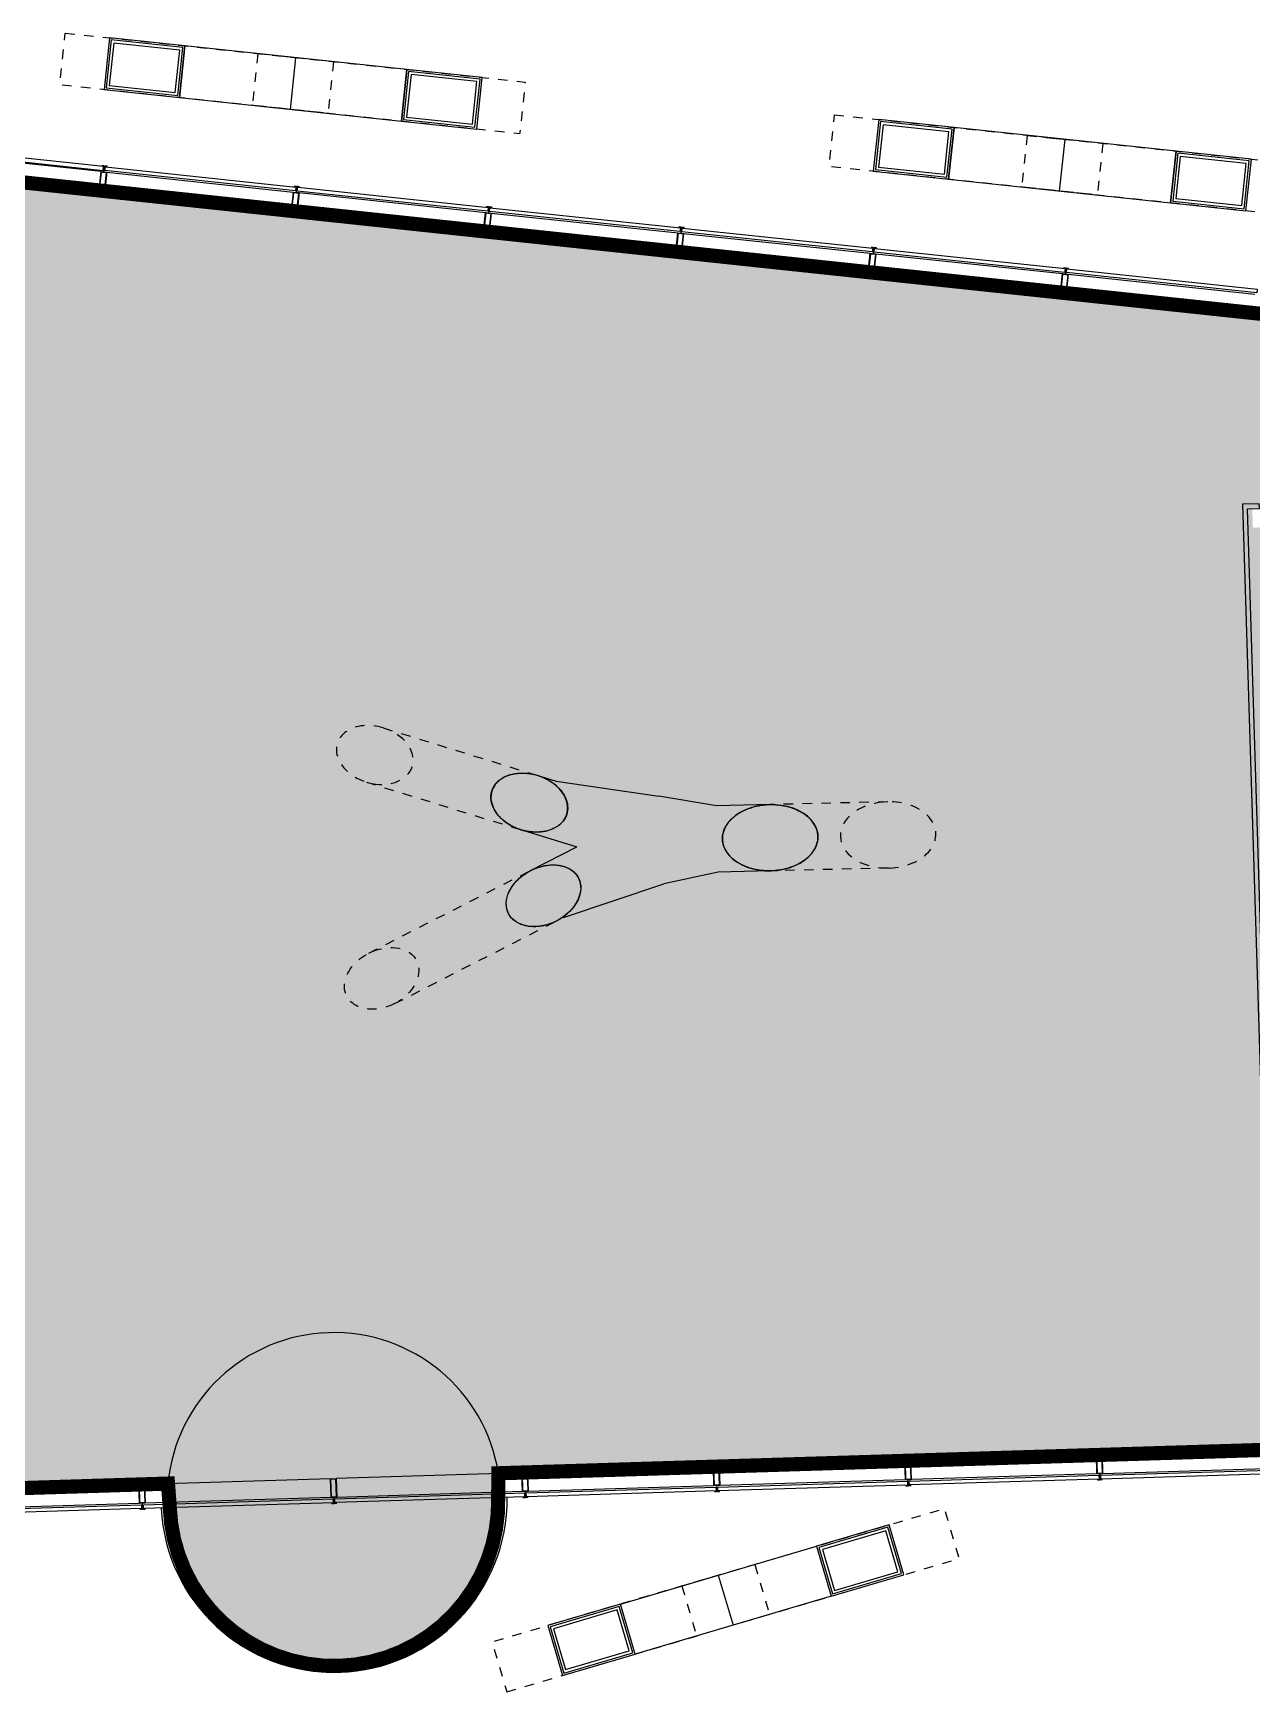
# Model space of a CAD drawing. Header units: metres. Extents: x 603172.4 to 603269.3, y 133210.7 to 133267.1.
# Drawn here: x 603232.15 to 603245.03, y 133248.13 to 133265.66 of the extents above; entities that cross this region are included whole.
import ezdxf

# ---------------------------------------------------------------- set-up
doc = ezdxf.new("R2010")
doc.units = ezdxf.units.M
for name, pattern in [('AXES', [2, 1.25, -0.25, 0.25, -0.25]), ('DGN Style 1', [0.0601, 0.0001, -0.06]), ('DGN Style 2', [0.1, 0.06, -0.04]), ('DGN Style 4', [0.1601, 0.08, -0.04, 0.0001, -0.04])]:
    doc.linetypes.add(name, pattern=pattern)
doc.layers.add('GEX_BAT_Archi', color=251, linetype='Continuous')
doc.layers.add('GEX_EDS_sdp_1-bureau', color=1, linetype='AXES', true_color=0xff0000)
doc.layers.add('GEX_EDS_sdp_2-tremie', color=7, linetype='Continuous', true_color=0xffff7f)

# ---------------------------------------------------------------- blocks, each defined once
blk = doc.blocks.new('CBP_SHG_FAC_mur rideau_S')
at = {"layer": 'GEX_BAT_Archi', "ltscale": 120}
for p, q in [((-0.03, 0), (-1.995, 0)), ((-0.03, -0.2), (-1.995, -0.2))]:
    blk.add_line(p, q, dxfattribs=at)
at = {"layer": 'GEX_BAT_Archi', "linetype": 'Continuous'}
blk.add_line((0.005, -0.262), (-0.005, -0.262), dxfattribs=at)
at = {"layer": 'GEX_BAT_Archi', "linetype": 'DGN Style 4'}
blk.add_line((0, -0.258), (0, -0.2), dxfattribs=at)
at = {"layer": 'GEX_BAT_Archi', "ltscale": 120, "flags": 128}
for points in [[(0.03, 0), (0.03, -0.2), (-0.03, -0.2), (-0.03, 0), (0.03, 0)], [(0.025, -0.005), (0.025, -0.195), (-0.025, -0.195), (-0.025, -0.005), (0.025, -0.005)]]:
    blk.add_lwpolyline(points, close=True, dxfattribs=at)
at = {"layer": 'GEX_BAT_Archi', "linetype": 'Continuous', "flags": 128}
blk.add_lwpolyline([(-2.015, -0.215), (-0.01, -0.215), (-0.01, -0.255), (-2.015, -0.255), (-2.015, -0.215)], close=True, dxfattribs=at)
at = {"layer": 'GEX_BAT_Archi', "flags": 128}
blk.add_lwpolyline([(-0.005, -0.26), (-0.005, -0.258), (0.005, -0.258), (0.005, -0.26), (0.005, -0.262), (0.008, -0.262), (0.028, -0.262), (0.028, -0.26), (0.008, -0.26), (0.008, -0.258), (0.008, -0.256), (-0.008, -0.256), (-0.008, -0.258), (-0.008, -0.26), (-0.028, -0.26), (-0.028, -0.262), (-0.008, -0.262), (-0.005, -0.262), (-0.005, -0.26)], close=True, dxfattribs=at)
blk = doc.blocks.new('CBP_SHG_FAC_mur rideau_S_1')
at = {"layer": 'GEX_BAT_Archi', "ltscale": 120}
for p, q in [((0.07, 0), (-2.025, 0)), ((0.07, -0.2), (-2.025, -0.2))]:
    blk.add_line(p, q, dxfattribs=at)
at = {"layer": 'GEX_BAT_Archi', "linetype": 'Continuous'}
blk.add_line((0.106, -0.262), (0.095, -0.262), dxfattribs=at)
at = {"layer": 'GEX_BAT_Archi', "linetype": 'DGN Style 4'}
blk.add_line((0.1, -0.258), (0.1, -0.2), dxfattribs=at)
at = {"layer": 'GEX_BAT_Archi', "ltscale": 120, "flags": 128}
for points in [[(0.13, 0), (0.13, -0.2), (0.07, -0.2), (0.07, 0), (0.13, 0)], [(0.125, -0.005), (0.125, -0.195), (0.075, -0.195), (0.075, -0.005), (0.125, -0.005)]]:
    blk.add_lwpolyline(points, close=True, dxfattribs=at)
at = {"layer": 'GEX_BAT_Archi', "linetype": 'Continuous', "flags": 128}
blk.add_lwpolyline([(-2.045, -0.215), (0.09, -0.215), (0.09, -0.255), (-2.045, -0.255), (-2.045, -0.215)], close=True, dxfattribs=at)
at = {"layer": 'GEX_BAT_Archi', "flags": 128}
blk.add_lwpolyline([(0.095, -0.26), (0.095, -0.258), (0.106, -0.258), (0.106, -0.26), (0.106, -0.262), (0.108, -0.262), (0.128, -0.262), (0.128, -0.26), (0.108, -0.26), (0.108, -0.258), (0.108, -0.256), (0.092, -0.256), (0.092, -0.258), (0.092, -0.26), (0.072, -0.26), (0.072, -0.262), (0.092, -0.262), (0.095, -0.262), (0.095, -0.26)], close=True, dxfattribs=at)
blk = doc.blocks.new('CBP_SHG_FAC_mur rideau_N')
at = {"layer": 'GEX_BAT_Archi', "linetype": 'Continuous'}
for p, q in [((-0.005, 0.262), (0.005, 0.262)), ((2.034, 0.255), (2.034, 0.215))]:
    blk.add_line(p, q, dxfattribs=at)
at = {"layer": 'GEX_BAT_Archi', "linetype": 'DGN Style 4'}
blk.add_line((0, 0.258), (0, 0.2), dxfattribs=at)
at = {"layer": 'GEX_BAT_Archi', "ltscale": 120}
for p, q in [((0.03, 0.2), (2.014, 0.2)), ((0.03, 0), (2.014, 0))]:
    blk.add_line(p, q, dxfattribs=at)
at = {"layer": 'GEX_BAT_Archi', "ltscale": 120, "flags": 128}
for points in [[(-0.03, 0), (-0.03, 0.2), (0.03, 0.2), (0.03, 0), (-0.03, 0)], [(-0.025, 0.005), (-0.025, 0.195), (0.025, 0.195), (0.025, 0.005), (-0.025, 0.005)]]:
    blk.add_lwpolyline(points, close=True, dxfattribs=at)
at = {"layer": 'GEX_BAT_Archi', "flags": 128}
blk.add_lwpolyline([(0.005, 0.26), (0.005, 0.258), (-0.005, 0.258), (-0.005, 0.26), (-0.005, 0.262), (-0.008, 0.262), (-0.028, 0.262), (-0.028, 0.26), (-0.008, 0.26), (-0.008, 0.258), (-0.008, 0.256), (0.008, 0.256), (0.008, 0.258), (0.008, 0.26), (0.028, 0.26), (0.028, 0.262), (0.008, 0.262), (0.005, 0.262), (0.005, 0.26)], close=True, dxfattribs=at)
at = {"layer": 'GEX_BAT_Archi', "linetype": 'Continuous', "flags": 128}
blk.add_lwpolyline([(2.034, 0.215), (0.01, 0.215), (0.01, 0.255), (2.034, 0.255), (2.034, 0.215)], close=True, dxfattribs=at)

msp = doc.modelspace()

# ---------------------------------------------------------------- hatches: boundary and pattern name
at = {"layer": 'GEX_EDS_sdp_2-tremie'}
h = msp.add_hatch(color=256, dxfattribs=at)
edge = h.paths.add_edge_path()
edge.add_line((603265.703, 133250.959), (603261.362, 133260.941))
edge.add_line((603261.362, 133260.941), (603261.314, 133260.977))
edge.add_line((603261.314, 133260.977), (603231.017, 133264.195))
edge.add_line((603231.017, 133264.195), (603226.982, 133250.126))
edge.add_line((603226.982, 133250.126), (603233.573, 133250.33))
edge.add_line((603233.573, 133250.33), (603233.592, 133250.075))
edge.add_arc((603235.327, 133250.138), 1.737, 182.0932, 361.4429)
edge.add_line((603237.063, 133250.182), (603237.066, 133250.439))
edge.add_line((603237.066, 133250.439), (603245.84, 133250.707))
edge.add_line((603245.84, 133250.707), (603245.851, 133250.348))
edge.add_line((603245.851, 133250.348), (603248.43, 133250.427))
edge.add_line((603248.43, 133250.427), (603248.4, 133251.377))
edge.add_line((603248.4, 133251.377), (603249.19, 133251.401))
edge.add_line((603249.19, 133251.401), (603249.184, 133251.591))
edge.add_line((603249.184, 133251.591), (603249.234, 133251.592))
edge.add_line((603249.234, 133251.592), (603249.2, 133252.692))
edge.add_line((603249.2, 133252.692), (603250.679, 133252.737))
edge.add_line((603250.679, 133252.737), (603250.614, 133254.866))
edge.add_line((603250.614, 133254.866), (603248.115, 133254.789))
edge.add_line((603248.115, 133254.789), (603248.187, 133252.461))
edge.add_line((603248.187, 133252.461), (603245.588, 133252.381))
edge.add_line((603245.588, 133252.381), (603245.575, 133252.8))
edge.add_line((603245.575, 133252.8), (603245.375, 133252.794))
edge.add_line((603245.375, 133252.794), (603245.14, 133260.439))
edge.add_line((603245.14, 133260.439), (603245.04, 133260.436))
edge.add_line((603245.04, 133260.436), (603245.033, 133260.636))
edge.add_line((603245.033, 133260.636), (603245.333, 133260.645))
edge.add_line((603245.333, 133260.645), (603259.289, 133259.163))
edge.add_line((603259.289, 133259.163), (603259.305, 133259.312))
edge.add_line((603259.305, 133259.312), (603259.354, 133259.307))
edge.add_line((603259.354, 133259.307), (603259.449, 133260.202))
edge.add_line((603259.449, 133260.202), (603260.878, 133260.05))
edge.add_line((603260.878, 133260.05), (603264.842, 133250.933))
edge.add_line((603264.842, 133250.933), (603265.703, 133250.959))

# ---------------------------------------------------------------- linework, layer by layer
at = {"layer": 'GEX_BAT_Archi', "linetype": 'Continuous'}
for p, q in [((603234.827, 133265.415), (603235.02, 133265.394)), ((603234.867, 133264.858), (603234.925, 133265.404)), ((603234.962, 133264.847), (603234.768, 133264.868)), ((603242.957, 133264.551), (603243.15, 133264.531)), ((603242.997, 133263.994), (603243.055, 133264.541)), ((603243.092, 133263.984), (603242.899, 133264.004)), ((603239.39, 133249.361), (603239.546, 133248.833))]:
    msp.add_line(p, q, dxfattribs=at)
at = {"layer": 'GEX_BAT_Archi', "ltscale": 120}
for p, q in [((603232.865, 133264.2), (603231.073, 133264.391)), ((603232.844, 133264.001), (603231.017, 133264.195))]:
    msp.add_line(p, q, dxfattribs=at)
at = {"layer": 'GEX_BAT_Archi', "linetype": 'DGN Style 1'}
for p, q in [((603235.848, 133258.319), (603237.483, 133257.815)), ((603235.671, 133257.746), (603237.287, 133257.247)), ((603241.18, 133257.537), (603239.938, 133257.508)), ((603241.196, 133256.837), (603239.938, 133256.808)), ((603235.696, 133255.939), (603237.406, 133256.811)), ((603235.968, 133255.404), (603237.753, 133256.315))]:
    msp.add_line(p, q, dxfattribs=at)
at = {"layer": 'GEX_BAT_Archi', "linetype": 'Continuous', "ltscale": 10}
for p, q in [((603237.483, 133257.815), (603237.675, 133257.756)), ((603237.675, 133257.756), (603238.762, 133257.598)), ((603239.372, 133257.495), (603238.762, 133257.598)), ((603239.938, 133257.508), (603239.372, 133257.495)), ((603237.287, 133257.247), (603237.894, 133257.06)), ((603237.406, 133256.811), (603237.894, 133257.06)), ((603237.753, 133256.315), (603238.815, 133256.67)), ((603239.388, 133256.795), (603238.815, 133256.67)), ((603239.938, 133256.808), (603239.388, 133256.795))]:
    msp.add_line(p, q, dxfattribs=at)
at = {"layer": 'GEX_BAT_Archi', "linetype": 'DGN Style 1', "flags": 128}
for points in [[(603232.488, 133265.663), (603237.348, 133265.147), (603237.29, 133264.6), (603232.43, 133265.116), (603232.488, 133265.663)], [(603240.618, 133264.8), (603245.479, 133264.283), (603245.421, 133263.737), (603240.56, 133264.253), (603240.618, 133264.8)], [(603237.154, 133248.129), (603241.937, 133249.538), (603241.782, 133250.065), (603236.999, 133248.656), (603237.154, 133248.129)]]:
    msp.add_lwpolyline(points, close=True, dxfattribs=at)
at = {"layer": 'GEX_BAT_Archi', "linetype": 'Continuous', "flags": 128}
for points in [[(603232.898, 133265.067), (603233.693, 133264.982), (603233.752, 133265.529), (603232.956, 133265.614), (603232.898, 133265.067)], [(603232.92, 133265.084), (603233.676, 133265.004), (603233.73, 133265.511), (603232.974, 133265.592), (603232.92, 133265.084)], [(603232.953, 133265.111), (603233.649, 133265.037), (603233.697, 133265.485), (603233, 133265.559), (603232.953, 133265.111)], [(603233.752, 133265.529), (603233.693, 133264.982), (603236.04, 133264.733), (603236.098, 133265.28), (603233.752, 133265.529)], [(603236.04, 133264.733), (603236.836, 133264.648), (603236.894, 133265.195), (603236.098, 133265.28), (603236.04, 133264.733)], [(603236.062, 133264.751), (603236.818, 133264.67), (603236.872, 133265.178), (603236.116, 133265.258), (603236.062, 133264.751)], [(603236.095, 133264.777), (603236.791, 133264.703), (603236.839, 133265.151), (603236.143, 133265.225), (603236.095, 133264.777)], [(603241.028, 133264.203), (603241.824, 133264.119), (603241.882, 133264.666), (603241.086, 133264.75), (603241.028, 133264.203)], [(603241.05, 133264.221), (603241.806, 133264.141), (603241.86, 133264.648), (603241.104, 133264.728), (603241.05, 133264.221)], [(603241.083, 133264.248), (603241.779, 133264.174), (603241.827, 133264.621), (603241.131, 133264.695), (603241.083, 133264.248)], [(603241.882, 133264.666), (603241.824, 133264.119), (603244.171, 133263.869), (603244.229, 133264.416), (603241.882, 133264.666)], [(603231.056, 133264.408), (603232.887, 133264.213), (603232.891, 133264.253), (603231.06, 133264.447), (603231.056, 133264.408)], [(603244.171, 133263.869), (603244.966, 133263.785), (603245.024, 133264.332), (603244.229, 133264.416), (603244.171, 133263.869)], [(603244.193, 133263.887), (603244.948, 133263.807), (603245.002, 133264.314), (603244.247, 133264.394), (603244.193, 133263.887)], [(603244.226, 133263.914), (603244.922, 133263.84), (603244.969, 133264.287), (603244.273, 133264.361), (603244.226, 133263.914)], [(603240.584, 133249.139), (603241.351, 133249.365), (603241.196, 133249.893), (603240.429, 133249.667), (603240.584, 133249.139)], [(603240.597, 133249.164), (603241.327, 133249.379), (603241.182, 133249.868), (603240.453, 133249.653), (603240.597, 133249.164)], [(603240.618, 133249.201), (603241.289, 133249.399), (603241.162, 133249.831), (603240.491, 133249.633), (603240.618, 133249.201)], [(603238.355, 133249.056), (603240.429, 133249.667), (603240.584, 133249.139), (603238.51, 133248.528), (603238.355, 133249.056)], [(603237.743, 133248.302), (603238.51, 133248.528), (603238.355, 133249.056), (603237.587, 133248.83), (603237.743, 133248.302)], [(603237.756, 133248.327), (603238.485, 133248.542), (603238.341, 133249.031), (603237.612, 133248.816), (603237.756, 133248.327)], [(603237.776, 133248.364), (603238.448, 133248.562), (603238.321, 133248.994), (603237.649, 133248.796), (603237.776, 133248.364)]]:
    msp.add_lwpolyline(points, close=True, dxfattribs=at)
at = {"layer": 'GEX_BAT_Archi', "flags": 128}
for points in [[(603233, 133265.559), (603232.953, 133265.111), (603233.649, 133265.037), (603233.697, 133265.485), (603233, 133265.559)], [(603236.143, 133265.225), (603236.095, 133264.777), (603236.791, 133264.703), (603236.839, 133265.151), (603236.143, 133265.225)], [(603241.131, 133264.695), (603241.083, 133264.248), (603241.779, 133264.174), (603241.827, 133264.621), (603241.131, 133264.695)], [(603244.273, 133264.361), (603244.226, 133263.914), (603244.922, 133263.84), (603244.969, 133264.287), (603244.273, 133264.361)], [(603244.932, 133260.683), (603245.176, 133252.778), (603245.376, 133252.784), (603245.375, 133252.794), (603245.225, 133252.789), (603244.984, 133260.634), (603245.11, 133260.638), (603245.108, 133260.688), (603244.932, 133260.683)], [(603240.491, 133249.633), (603240.618, 133249.201), (603241.289, 133249.399), (603241.162, 133249.831), (603240.491, 133249.633)], [(603237.649, 133248.796), (603237.776, 133248.364), (603238.448, 133248.562), (603238.321, 133248.994), (603237.649, 133248.796)]]:
    msp.add_lwpolyline(points, close=True, dxfattribs=at)
at = {"layer": 'GEX_BAT_Archi', "linetype": 'DGN Style 2', "flags": 128}
for points in [[(603234.527, 133265.447), (603235.323, 133265.362), (603235.265, 133264.815), (603234.469, 133264.9), (603234.527, 133265.447)], [(603242.658, 133264.583), (603243.453, 133264.499), (603243.395, 133263.952), (603242.6, 133264.036), (603242.658, 133264.583)], [(603239.007, 133249.248), (603239.774, 133249.474), (603239.93, 133248.946), (603239.162, 133248.72), (603239.007, 133249.248)]]:
    msp.add_lwpolyline(points, close=True, dxfattribs=at)
at = {"layer": 'GEX_BAT_Archi'}
for centre, radius, start, end in [((603235.326, 133250.165), 1.761, 8.9427, 174.6042), ((603235.327, 133250.138), 1.737, 182.0875, 1.4429)]:
    msp.add_arc(centre, radius, start, end, dxfattribs=at)
at = {"layer": 'GEX_BAT_Archi', "linetype": 'Continuous'}
msp.add_arc((603235.328, 133250.164), 1.83, 182.8838, 0.596, dxfattribs=at)
at = {"layer": 'GEX_BAT_Archi', "linetype": 'DGN Style 1'}
for centre, major_axis, ratio, start_param, end_param in [((603235.759, 133258.033), (-0.396, 0.122), 0.723634, 4.712389, 7.853982), ((603235.759, 133258.033), (-0.396, 0.122), 0.723634, 1.724892, 4.567602), ((603241.185, 133257.187), (-0.505, -0.016), 0.693123, 4.784568, 7.773638), ((603241.185, 133257.187), (-0.505, -0.016), 0.693123, 1.570796, 4.712389)]:
    msp.add_ellipse(centre, major_axis=major_axis, ratio=ratio, start_param=start_param, end_param=end_param, dxfattribs=at)
at = {"layer": 'GEX_BAT_Archi', "linetype": 'Continuous', "ltscale": 10}
for centre, major_axis, ratio, start_param, end_param in [((603237.392, 133257.529), (-0.396, 0.122), 0.723634, 4.712389, 7.853982), ((603237.392, 133257.529), (-0.396, 0.122), 0.723634, 1.570796, 4.712389), ((603239.938, 133257.158), (-0.505, -0.016), 0.693123, 4.712389, 7.853982), ((603239.938, 133257.158), (-0.505, -0.016), 0.693123, 1.570796, 4.712389)]:
    msp.add_ellipse(centre, major_axis=major_axis, ratio=ratio, start_param=start_param, end_param=end_param, dxfattribs=at)
at = {"layer": 'GEX_BAT_Archi', "linetype": 'Continuous', "ltscale": 10, "extrusion": (0, 0, -1)}
for start_param, end_param in [(4.712412, 7.853982), (1.570796, 4.712389), (4.712389, 4.712412)]:
    msp.add_ellipse((603237.542, 133256.544), major_axis=(0.369, 0.188), ratio=0.723632, start_param=start_param, end_param=end_param, dxfattribs=at)
at = {"layer": 'GEX_BAT_Archi', "linetype": 'DGN Style 1', "extrusion": (0, 0, -1)}
for major_axis, start_param, end_param in [((0.368, 0.188), 4.812885, 7.743315), ((0.369, 0.188), 1.570796, 4.712389)]:
    msp.add_ellipse((603235.832, 133255.671), major_axis=major_axis, ratio=0.723632, start_param=start_param, end_param=end_param, dxfattribs=at)
at = {"layer": 'GEX_BAT_Archi', "linetype": 'Continuous'}
for points, weights in [([(603237.481, 133257.816), (603237.084, 133257.938), (603236.996, 133257.651), (603236.907, 133257.365), (603237.304, 133257.242), (603237.7, 133257.12), (603237.788, 133257.407), (603237.877, 133257.694), (603237.481, 133257.816)], [1, 0.707106781187, 1, 0.707106781187, 1, 0.707106781205, 1, 0.707106781205, 1]), ([(603239.949, 133256.808), (603240.454, 133256.824), (603240.443, 133257.174), (603240.432, 133257.523), (603239.927, 133257.508), (603239.423, 133257.492), (603239.433, 133257.142), (603239.444, 133256.793), (603239.949, 133256.808)], [1, 0.707106781301, 1, 0.707106781301, 1, 0.707106781058, 1, 0.707106781058, 1]), ([(603237.406, 133256.811), (603237.037, 133256.623), (603237.173, 133256.356), (603237.309, 133256.088), (603237.679, 133256.277), (603238.048, 133256.465), (603237.912, 133256.732), (603237.775, 133257), (603237.406, 133256.811)], [1, 0.70710677841, 1, 0.70710677841, 1, 0.707106782089, 1, 0.707106782089, 1])]:
    msp.add_rational_spline(points, weights, degree=2, knots=[0, 0, 0, 0.25, 0.25, 0.5, 0.5, 0.75, 0.75, 1, 1, 1], dxfattribs=at)
at = {"layer": 'GEX_EDS_sdp_1-bureau', "const_width": 0.15}
msp.add_lwpolyline([(603230.593, 133264.24), (603261.314, 133260.977), (603261.362, 133260.941), (603265.703, 133250.959), (603245.851, 133250.348), (603245.84, 133250.707), (603237.066, 133250.439), (603237.063, 133250.182, -0.994341), (603233.592, 133250.075), (603233.573, 133250.33), (603226.54, 133250.113)], format="xyb", dxfattribs=at)
at = {"layer": 'GEX_EDS_sdp_2-tremie'}
msp.add_lwpolyline([(603261.314, 133260.977), (603231.017, 133264.195)], dxfattribs=at)
msp.add_lwpolyline([(603226.982, 133250.126), (603233.573, 133250.33), (603233.592, 133250.075, 0.994341), (603237.063, 133250.182), (603237.066, 133250.439), (603245.84, 133250.707)], format="xyb", dxfattribs=at)

# ---------------------------------------------------------------- block references
at = {"layer": 'GEX_BAT_Archi', "ltscale": 120}
for name, p, rotation in [('CBP_SHG_FAC_mur rideau_N', (603232.874, 133263.998), 353.9373743335948), ('CBP_SHG_FAC_mur rideau_N', (603234.907, 133263.782), 353.9373743335948), ('CBP_SHG_FAC_mur rideau_N', (603236.939, 133263.566), 353.9373743335948), ('CBP_SHG_FAC_mur rideau_N', (603238.972, 133263.351), 353.9373743335948), ('CBP_SHG_FAC_mur rideau_N', (603241.005, 133263.135), 353.9373743335948), ('CBP_SHG_FAC_mur rideau_N', (603243.037, 133262.919), 353.9373743335948), ('CBP_SHG_FAC_mur rideau_S_1', (603245.47, 133250.696), 1.765194605391871), ('CBP_SHG_FAC_mur rideau_S', (603241.392, 133250.57), 1.765194605391871), ('CBP_SHG_FAC_mur rideau_S', (603243.416, 133250.633), 1.765194605391871), ('CBP_SHG_FAC_mur rideau_S', (603235.32, 133250.383), 1.765194605391871), ('CBP_SHG_FAC_mur rideau_S', (603237.344, 133250.446), 1.765194605391871), ('CBP_SHG_FAC_mur rideau_S', (603239.368, 133250.508), 1.765194605391871), ('CBP_SHG_FAC_mur rideau_S', (603233.296, 133250.321), 1.765194605391871)]:
    msp.add_blockref(name, p, dxfattribs=dict(at, rotation=rotation))

doc.saveas('drawing.dxf')
